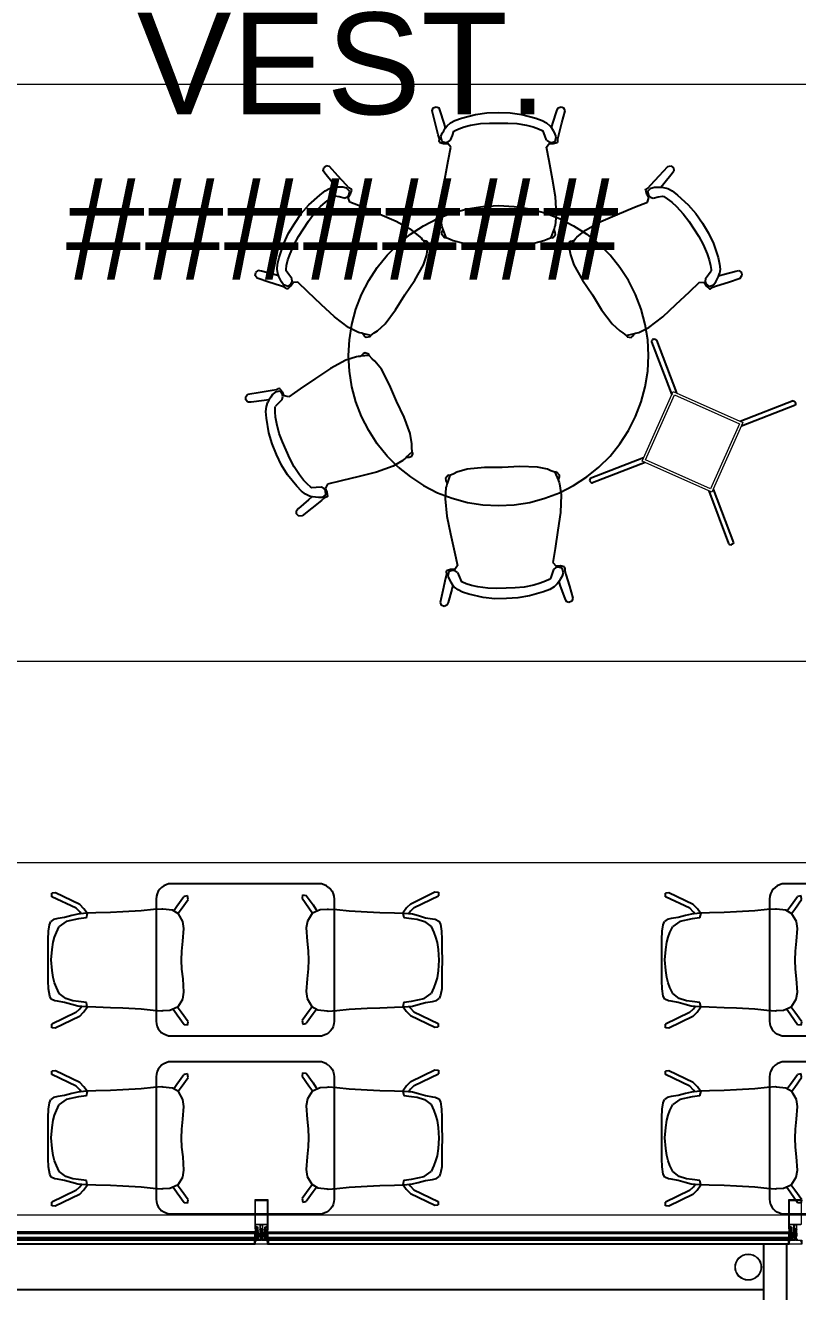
# Model space of a CAD drawing. Header units: centimetres. Extents: x -678439 to 55805, y -426864 to 17948.
# Drawn here: x 49716.8 to 50020.6, y 9606.7 to 10104.8 of the extents above; entities that cross this region are included whole.
import ezdxf
from ezdxf.enums import TextEntityAlignment as Align

# ---------------------------------------------------------------- set-up
doc = ezdxf.new("R2010")
doc.units = ezdxf.units.CM
doc.header["$LTSCALE"] = 0.01
doc.header["$MEASUREMENT"] = 0
doc.layers.get('0').update_dxf_attribs({"lineweight": 0})
doc.layers.add('AG-ELEV-02', color=152, linetype='Continuous')
doc.layers.add('CAM', color=1, linetype='Continuous')
for name, color, linetype, lineweight in [('AG-Furniture', 9, 'Continuous', 9), ('AG-Profile_Aluminium', 122, 'Continuous', 9), ('AI-040 @ 250', 2, 'Continuous', 20)]:
    doc.layers.add(name, color=color, linetype=linetype, lineweight=lineweight)
doc.styles.add('Arial', font='arial.ttf')

# ---------------------------------------------------------------- blocks, each defined once
blk = doc.blocks.new('*U93')
at = {"style": 'Arial'}
for tag, p in [('NO', (1.676, 0.8)), ('MAHAL', (1.676, -1.8)), ('ALAN', (1.676, -4.4))]:
    blk.add_attdef(tag, text='', height=1.6, dxfattribs=at).set_placement(p, align=Align.MIDDLE_CENTER)
blk = doc.blocks.new('ART_00113592_P')
at = {"color": 0, "linetype": 'Continuous', "lineweight": -3}
for p, q in [((0, -60), (1, -49.2)), ((1, -49.2), (3.8, -39.1)), ((3.8, -39.1), (8.2, -29.7)), ((8.2, -29.7), (14.1, -21.4)), ((14.1, -21.4), (21.4, -14.1)), ((21.4, -14.1), (29.7, -8.2)), ((29.7, -8.2), (39.1, -3.8)), ((39.1, -3.8), (49.2, -1)), ((49.2, -1), (60, 0)), ((60, 0), (640, 0)), ((640, 0), (650.8, -1)), ((650.8, -1), (661, -3.8)), ((661, -3.8), (670.3, -8.2)), ((670.3, -8.2), (678.7, -14.1)), ((685.9, -21.4), (678.7, -14.1)), ((691.9, -29.7), (685.9, -21.4)), ((696.3, -39.1), (691.9, -29.7)), ((699.1, -49.2), (696.3, -39.1)), ((700.1, -60), (699.1, -49.2)), ((0, -540), (0, -60)), ((700, -60), (700.1, -60)), ((700.1, -540), (700.1, -60)), ((1, -550.8), (0, -540)), ((699.1, -550.8), (700.1, -540)), ((3.8, -561), (1, -550.8)), ((8.2, -570.3), (3.8, -561)), ((14.1, -578.7), (8.2, -570.3)), ((21.4, -585.9), (14.1, -578.7)), ((21.4, -585.9), (29.7, -591.9)), ((29.7, -591.9), (39.1, -596.3)), ((39.1, -596.3), (49.2, -599.1)), ((650.8, -599.1), (661, -596.3)), ((661, -596.3), (670.3, -591.9)), ((670.3, -591.9), (678.7, -585.9)), ((678.7, -585.9), (685.9, -578.7)), ((685.9, -578.7), (691.9, -570.3)), ((691.9, -570.3), (696.3, -561)), ((696.3, -561), (699.1, -550.8)), ((49.2, -599.1), (60, -600.1)), ((60, -600.1), (640, -600.1)), ((640, -600.1), (650.8, -599.1))]:
    blk.add_line(p, q, dxfattribs=at)
blk = doc.blocks.new('ART_00104314_P')
at = {"color": 0, "linetype": 'Continuous', "lineweight": -3}
for p, q in [((224.9, -0.3), (268.4, 0)), ((268.4, 0), (311.7, -0.3)), ((0, -28), (0.7, -14.3)), ((46, -123), (0, -28)), ((0.7, -14.3), (14.7, -14.5)), ((60.6, -109.3), (14.7, -14.5)), ((101, -64.7), (105.3, -37)), ((105.3, -37), (106.9, -27)), ((106.9, -27), (114.1, -12.5)), ((114.1, -12.5), (126, -6.2)), ((115.8, -69), (136.1, -43.3)), ((126, -6.2), (154.7, -1.5)), ((136.1, -43.3), (159.2, -32.4)), ((154.7, -1.5), (185.5, -0.7)), ((159.2, -32.4), (177.3, -25.4)), ((177.3, -25.4), (198.3, -19.6)), ((185.5, -0.7), (224.9, -0.3)), ((198.3, -19.6), (226, -15.6)), ((226, -15.6), (267.8, -12.3)), ((267.8, -12.3), (309.6, -15.6)), ((309.6, -15.6), (337.2, -19.6)), ((311.7, -0.3), (348.7, -0.6)), ((337.2, -19.6), (357.9, -25.4)), ((348.7, -0.6), (381.5, -1.4)), ((357.9, -25.4), (375.9, -32.4)), ((375.9, -32.4), (398.9, -43.3)), ((381.5, -1.4), (406.3, -5.4)), ((418.9, -70.9), (398.9, -43.3)), ((406.3, -5.4), (418.9, -10.9)), ((426.8, -21.6), (418.9, -10.9)), ((430.4, -37.6), (426.8, -21.6)), ((434.6, -64.8), (430.4, -37.6)), ((471.2, -110.5), (516.8, -15)), ((485.7, -124.2), (531.5, -28.4)), ((516.8, -15), (530.8, -14.7)), ((531.5, -28.4), (530.8, -14.7)), ((86.4, -116.3), (92.6, -92.8)), ((92.6, -92.8), (101, -64.7)), ((104.2, -119.7), (107, -97.4)), ((107, -97.4), (115.8, -69)), ((430, -119.7), (418.9, -70.9)), ((442.7, -93.8), (434.6, -64.8)), ((448.5, -116.5), (442.7, -93.8)), ((46, -123), (62.4, -139.4)), ((60.6, -109.3), (75.8, -124.5)), ((62.4, -139.4), (83.2, -154.4)), ((75.8, -124.5), (85.1, -131.2)), ((81.9, -187.2), (83.5, -148.7)), ((83.5, -148.7), (86.4, -116.3)), ((100.5, -150.5), (104.2, -119.7)), ((433.9, -150.5), (430, -119.7)), ((451.7, -149.7), (448.5, -116.5)), ((449.8, -130.1), (455.9, -125.6)), ((451.8, -153.1), (469.4, -140.5)), ((455.9, -125.6), (471.2, -110.5)), ((469.4, -140.5), (485.7, -124.2)), ((80.2, -245.3), (81.9, -187.2)), ((83.8, -153.8), (100.5, -150.5)), ((433.9, -150.5), (451.3, -154.8)), ((453.5, -187.5), (451.7, -149.7)), ((455.1, -245.3), (453.5, -187.5)), ((78.6, -294.2), (80.2, -245.3)), ((456.9, -294.4), (455.1, -245.3)), ((74.7, -365.7), (78.6, -294.2)), ((460.8, -365.8), (456.9, -294.4)), ((69.2, -413.4), (74.7, -365.7)), ((466.2, -414.4), (460.8, -365.8)), ((66.9, -447.1), (69.2, -413.4)), ((67.1, -451.2), (66.9, -447.1)), ((468.3, -447.5), (466.2, -414.4)), ((468.1, -451.6), (468.3, -447.5)), ((50.6, -507.5), (67.1, -495.8)), ((69.2, -478.9), (67.1, -451.2)), ((67.1, -495.8), (74.4, -490.9)), ((82.4, -509.5), (69.2, -478.9)), ((449.9, -512.2), (463.5, -488.8)), ((460.9, -493.4), (463.2, -495.1)), ((463.2, -495.1), (479.7, -506.8)), ((463.5, -488.8), (468.1, -451.6)), ((11, -548.4), (13.2, -534.5)), ((13.2, -534.5), (50.6, -507.5)), ((24.9, -550.8), (62.2, -523.8)), ((62.2, -523.8), (78.7, -512.1)), ((78.7, -512.1), (82.5, -509.5)), ((82.5, -509.6), (82.4, -509.5)), ((82.5, -509.6), (114.2, -529.3)), ((114.2, -529.3), (141.4, -534.3)), ((141.4, -534.3), (193.8, -530.5)), ((193.8, -530.5), (231.5, -526.4)), ((231.5, -526.4), (267.6, -524.7)), ((267.6, -524.7), (302.8, -526.1)), ((302.8, -526.1), (341.4, -530.1)), ((341.4, -530.1), (392, -534.2)), ((392, -534.2), (418.6, -529.9)), ((418.6, -529.9), (449.9, -512.2)), ((449.9, -512.2), (450.1, -512.1)), ((450.8, -510.8), (451.6, -511.3)), ((451.6, -511.3), (468.1, -523)), ((468.1, -523), (506.1, -550.3)), ((479.7, -506.8), (517.7, -534.1)), ((520, -548), (517.7, -534.1)), ((11, -548.4), (24.9, -550.8)), ((506.1, -550.3), (520, -548))]:
    blk.add_line(p, q, dxfattribs=at)
blk = doc.blocks.new('*U301')
at = {"color": 0, "linetype": 'Continuous', "lineweight": -3}
for p, q in [((-240, 539), (-182.3, 561.1)), ((-182.3, 561.1), (-122.7, 577.1)), ((-122.7, 577.1), (-61.7, 586.8)), ((-61.7, 586.8), (0, 590)), ((0, 590), (61.7, 586.8)), ((61.7, 586.8), (122.7, 577.1)), ((122.7, 577.1), (182.3, 561.1)), ((182.3, 561.1), (240, 539)), ((-346.8, 477.3), (-295, 511)), ((-295, 511), (-240, 539)), ((240, 539), (295, 511)), ((295, 511), (346.8, 477.3)), ((-394.8, 438.5), (-346.8, 477.3)), ((346.8, 477.3), (394.8, 438.5)), ((-438.5, 394.8), (-394.8, 438.5)), ((438.5, 394.8), (394.8, 438.5)), ((-477.3, 346.8), (-438.5, 394.8)), ((477.3, 346.8), (438.5, 394.8)), ((-511, 295), (-477.3, 346.8)), ((511, 295), (477.3, 346.8)), ((-539, 240), (-511, 295)), ((539, 240), (511, 295)), ((-561.1, 182.3), (-539, 240)), ((561.1, 182.3), (539, 240)), ((-577.1, 122.7), (-561.1, 182.3)), ((577.1, 122.7), (561.1, 182.3)), ((-586.8, 61.7), (-577.1, 122.7)), ((586.8, 61.7), (577.1, 122.7)), ((-590, 0), (-586.8, 61.7)), ((590, 0), (586.8, 61.7)), ((-586.8, -61.7), (-590, 0)), ((586.8, -61.7), (590, 0)), ((-577.1, -122.7), (-586.8, -61.7)), ((577.1, -122.7), (586.8, -61.7)), ((-561.1, -182.3), (-577.1, -122.7)), ((561.1, -182.3), (577.1, -122.7)), ((-539, -240), (-561.1, -182.3)), ((539, -240), (561.1, -182.3)), ((-511, -295), (-539, -240)), ((511, -295), (539, -240)), ((-477.3, -346.8), (-511, -295)), ((477.3, -346.8), (511, -295)), ((-438.5, -394.8), (-477.3, -346.8)), ((438.5, -394.8), (477.3, -346.8)), ((-394.8, -438.5), (-438.5, -394.8)), ((394.8, -438.5), (438.5, -394.8)), ((-394.8, -438.5), (-346.8, -477.3)), ((346.8, -477.3), (394.8, -438.5)), ((-346.8, -477.3), (-295, -511)), ((295, -511), (346.8, -477.3)), ((-295, -511), (-240, -539)), ((-240, -539), (-182.3, -561.1)), ((182.3, -561.1), (240, -539)), ((240, -539), (295, -511)), ((-182.3, -561.1), (-122.7, -577.1)), ((-122.7, -577.1), (-61.7, -586.8)), ((-61.7, -586.8), (0, -590)), ((0, -590), (61.7, -586.8)), ((61.7, -586.8), (122.7, -577.1)), ((122.7, -577.1), (182.3, -561.1))]:
    blk.add_line(p, q, dxfattribs=at)
blk = doc.blocks.new('ART_30103488_P')
at = {"color": 0, "linetype": 'Continuous', "lineweight": -3}
blk.add_blockref('*U301', (590, -590), dxfattribs=at)
blk = doc.blocks.new('ART_60179735_P')
at = {"color": 0, "linetype": 'Continuous', "lineweight": -3}
for p, q in [((15.6, 0), (27, -4.4)), ((0, -16.3), (4.4, -4.9)), ((12, -63.4), (0, -16.3)), ((4.4, -4.9), (15.6, 0)), ((31.9, -15.6), (27, -4.4)), ((47.6, -65), (31.9, -15.6)), ((89.7, -53.9), (114.9, -44.9)), ((114.9, -44.9), (170.5, -30.4)), ((170.5, -30.4), (215.5, -24.1)), ((215.5, -24.1), (261.3, -23.1)), ((261.3, -23.1), (307.1, -24.1)), ((307.1, -24.1), (352.1, -30.4)), ((352.1, -30.4), (407.7, -44.9)), ((407.7, -44.9), (432.9, -53.9)), ((475, -65), (490.7, -15.6)), ((490.7, -15.6), (495.6, -4.4)), ((495.6, -4.4), (507, 0)), ((507, 0), (518.2, -4.9)), ((510.6, -63.4), (522.6, -16.3)), ((522.6, -16.3), (518.2, -4.9)), ((24.2, -110.4), (12, -63.4)), ((39.6, -104.4), (45.6, -94.4)), ((45.6, -94.4), (51.6, -84.3)), ((53, -82.6), (47.6, -65)), ((51.6, -84.3), (59.2, -74.8)), ((59.2, -74.8), (72.4, -63.3)), ((72.4, -63.3), (89.7, -53.9)), ((79.5, -112.6), (85.6, -96.7)), ((85.6, -96.7), (90.4, -93.2)), ((90.4, -93.2), (105, -86.4)), ((105, -86.4), (125.9, -79.1)), ((125.9, -79.1), (151, -72.9)), ((151, -72.9), (189.5, -66.2)), ((189.5, -66.2), (225.3, -64)), ((225.3, -64), (261.3, -64.2)), ((261.3, -64.2), (297.3, -64)), ((297.3, -64), (333.1, -66.2)), ((333.1, -66.2), (371.6, -72.9)), ((371.6, -72.9), (396.7, -79.1)), ((396.7, -79.1), (417.6, -86.4)), ((417.6, -86.4), (432.2, -93.2)), ((432.2, -93.2), (437, -96.7)), ((432.9, -53.9), (450.2, -63.3)), ((443.1, -112.6), (437, -96.7)), ((450.2, -63.3), (463.4, -74.8)), ((471, -84.3), (463.4, -74.8)), ((469.6, -82.6), (475, -65)), ((477, -94.4), (471, -84.3)), ((483, -104.4), (477, -94.4)), ((498.4, -110.4), (510.6, -63.4)), ((28.5, -125.8), (24.2, -110.4)), ((28, -136.8), (28.5, -125.8)), ((30.1, -140.3), (28, -136.8)), ((30.1, -140.3), (44.8, -144.4)), ((34.5, -118), (39.6, -104.4)), ((38.8, -136.2), (34.5, -118)), ((38.8, -136.2), (52.6, -140.4)), ((44.8, -144.4), (61.9, -144.4)), ((52.6, -140.4), (63.5, -138.7)), ((73.5, -158.9), (61.9, -144.4)), ((63.5, -138.7), (72.4, -131.8)), ((72.4, -131.8), (79.5, -112.6)), ((450.2, -131.8), (443.1, -112.6)), ((449.1, -158.9), (460.7, -144.3)), ((450.2, -131.8), (459.1, -138.7)), ((459.1, -138.7), (470, -140.4)), ((460.7, -144.3), (477.8, -144.4)), ((470, -140.4), (483.8, -136.2)), ((477.8, -144.4), (492.5, -140.3)), ((488.1, -118), (483, -104.4)), ((483.8, -136.2), (488.1, -118)), ((492.5, -140.3), (494.6, -136.8)), ((494.2, -125.8), (498.4, -110.4)), ((494.6, -136.8), (494.2, -125.8)), ((62.8, -213.2), (73.5, -158.9)), ((459.8, -213.2), (449.1, -158.9)), ((49.9, -285), (62.8, -213.2)), ((472.7, -285), (459.8, -213.2)), ((37.9, -354.2), (49.9, -285)), ((484.7, -354.2), (472.7, -285)), ((33, -423.5), (37.9, -354.2)), ((489.6, -423.5), (484.7, -354.2)), ((37.8, -467.2), (33, -423.5)), ((484.8, -467.2), (489.6, -423.5)), ((37.7, -502.7), (38.4, -495.3)), ((39.5, -472.8), (37.8, -467.2)), ((38.4, -495.3), (43.1, -483.1)), ((42, -480), (39.5, -472.8)), ((43.1, -483.1), (42, -480)), ((54.4, -514.6), (43.1, -483.1)), ((468.2, -514.6), (479.5, -483.1)), ((479.5, -483.1), (480.6, -480)), ((484.2, -495.3), (479.5, -483.1)), ((480.6, -480), (483.1, -472.8)), ((483.1, -472.8), (484.8, -467.2)), ((484.9, -502.7), (484.2, -495.3)), ((48.4, -515.1), (37.7, -502.7)), ((48.4, -515.1), (54.2, -514)), ((54.4, -514.6), (70.2, -520.3)), ((70.2, -520.3), (83, -526.2)), ((83, -526.2), (122.8, -536.3)), ((122.8, -536.3), (191.7, -540.9)), ((191.7, -540.9), (261.3, -539.1)), ((261.3, -539.1), (330.9, -540.9)), ((330.9, -540.9), (399.8, -536.3)), ((399.8, -536.3), (439.6, -526.2)), ((439.6, -526.2), (452.4, -520.3)), ((452.4, -520.3), (468.2, -514.6)), ((468.4, -514), (474.3, -515.1)), ((474.3, -515.1), (484.9, -502.7))]:
    blk.add_line(p, q, dxfattribs=at)
blk = doc.blocks.new('ART_00069725_P')
at = {"linetype": 'Continuous', "lineweight": -3}
for p, q in [((5.8, -1.2), (9.1, 0)), ((9.1, 0), (12.5, 0)), ((605.9, 0), (609.2, 0)), ((609.2, 0), (612.5, -1.2)), ((0, -9.9), (0.9, -6.5)), ((0.3, -13.1), (0, -9.9)), ((0.3, -13.1), (159.2, -171.1)), ((1.8, -15.9), (0.3, -13.1)), ((0.9, -6.5), (2.9, -3.5)), ((2.9, -3.5), (5.8, -1.2)), ((12.5, 0), (15.4, -1.2)), ((15.4, -1.2), (174.1, -159.1)), ((445.9, -159.1), (605.9, 0)), ((459.2, -172.3), (616.5, -15.9)), ((612.5, -1.2), (615.4, -3.5)), ((617.4, -6.5), (615.4, -3.5)), ((616.5, -15.9), (618, -13.1)), ((618.4, -9.9), (617.4, -6.5)), ((618, -13.1), (618.4, -9.9)), ((1.8, -602.3), (159.2, -445.9)), ((459.2, -445.9), (616.5, -602.3)), ((15.4, -616.9), (174.1, -459.1)), ((445.9, -459.1), (605.9, -618.1)), ((0, -608.3), (0.3, -605)), ((0.9, -611.6), (0, -608.3)), ((0.3, -605), (1.8, -602.3)), ((2.9, -614.7), (0.9, -611.6)), ((2.9, -614.7), (5.8, -616.9)), ((5.8, -616.9), (9.1, -618.1)), ((9.1, -618.1), (12.5, -618.1)), ((12.5, -618.1), (15.4, -616.9)), ((15.4, -616.9), (15.4, -616.9)), ((605.9, -618.1), (609.2, -618.1)), ((609.2, -618.1), (612.5, -616.9)), ((612.5, -616.9), (615.4, -614.7)), ((615.4, -614.7), (617.4, -611.6)), ((618, -605), (616.5, -602.3)), ((617.4, -611.6), (618.4, -608.3)), ((618.4, -608.3), (618, -605))]:
    blk.add_line(p, q, dxfattribs=at)
for points in [[(159.2, -159.1), (459.2, -159.1), (459.2, -459.1), (159.2, -459.1)], [(169.2, -169.1), (449.2, -169.1), (449.2, -449.1), (169.2, -449.1)]]:
    blk.add_lwpolyline(points, close=True)
blk = doc.blocks.new('A$C4C4F46C8')
at = {"layer": 'AG-Furniture', "color": 251}
blk.add_lwpolyline([(-17100, -15291.6), (-2006.3, -15291.6), (-2006.3, -13023.9), (-17100, -13023.9)], close=True, dxfattribs=at)
at = {"layer": 'AG-Furniture', "color": 251, "elevation": -3054.2}
blk.add_lwpolyline([(-988, -16085.2), (-7460, -16085.2), (-7460, -17469), (-988, -17469)], close=True, dxfattribs=at)
at = {"layer": 'AG-Furniture', "ltscale": 0.3}
for name, p in [('ART_60179735_P', (-3528.1, -13110.9, 720)), ('ART_60179735_P', (-3528.1, -13110.9, 720)), ('ART_30103488_P', (-3856.8, -13500, 1440))]:
    blk.add_blockref(name, p, dxfattribs=at)
for name, p, rotation in [('ART_60179735_P', (-4230.3, -13775.9, 720), 57), ('ART_60179735_P', (-4230.3, -13775.9, 720), 57), ('ART_60179735_P', (-2588, -13337.6, 720), 302.9999999999999), ('ART_60179735_P', (-2588, -13337.6, 720), 302.9999999999999), ('ART_60179735_P', (-4055, -14727, 720), 114), ('ART_60179735_P', (-4055, -14727, 720), 114), ('ART_00069725_P', (-2095.5, -14273.1, 720), 245.8857064652339), ('ART_00069725_P', (-2095.5, -14273.1, 720), 245.8857064652339), ('ART_60179735_P', (-2974.4, -15060.3, 720), 181.8272758102483), ('ART_60179735_P', (-2974.4, -15060.3, 720), 181.8272758102483), ('ART_00113592_P', (-3913.9, -16767.3, 720), 180), ('ART_00113592_P', (-3913.9, -16767.3, 720), 180), ('ART_00113592_P', (-1500.5, -16767.3, 720), 180), ('ART_00113592_P', (-1500.5, -16767.3, 720), 180), ('ART_00104314_P', (-5038.7, -16734.9), 90), ('ART_00104314_P', (-5038.7, -16734.9), 90), ('ART_00104314_P', (-3489.3, -16199.7), 270), ('ART_00104314_P', (-3489.3, -16199.7), 270), ('ART_00104314_P', (-2625.2, -16734.9), 90), ('ART_00104314_P', (-2625.2, -16734.9), 90), ('ART_00113592_P', (-3913.9, -17467.4, 720), 180), ('ART_00113592_P', (-3913.9, -17467.4, 720), 180), ('ART_00113592_P', (-1500.5, -17467.4, 720), 180), ('ART_00113592_P', (-1500.5, -17467.4, 720), 180), ('ART_00104314_P', (-5038.7, -17435), 90), ('ART_00104314_P', (-5038.7, -17435), 90), ('ART_00104314_P', (-3489.3, -16899.7), 270), ('ART_00104314_P', (-3489.3, -16899.7), 270), ('ART_00104314_P', (-2625.2, -17435), 90), ('ART_00104314_P', (-2625.2, -17435), 90)]:
    blk.add_blockref(name, p, dxfattribs=dict(at, rotation=rotation))
blk = doc.blocks.new('A$C514D6D2B')
at = {"layer": 'AG-ELEV-02'}
for p, q in [((31536.8, 5556.6), (29484.7, 5556.6)), ((31535.6, 5572.3), (29485.9, 5572.3)), ((31534.3, 5572.3), (31534.3, 5556.6)), ((31534.3, 5572.3), (31534.3, 5556.6)), ((33636.8, 5556.6), (31584.7, 5556.6)), ((33635.6, 5572.3), (31585.9, 5572.3)), ((31587.2, 5572.3), (31587.2, 5556.6)), ((33634.3, 5572.3), (33634.3, 5556.6)), ((33634.3, 5572.3), (33634.3, 5556.6))]:
    blk.add_line(p, q, dxfattribs=at)
at = {"layer": 'AG-ELEV-02', "ltscale": 2.5}
blk.add_line((27485.8, 5378.6), (33535.8, 5378.6), dxfattribs=at)
for points in [[(33625.8, 5556.6), (33625.8, 491.6), (27395.8, 491.6), (27395.8, 5556.6)], [(33535.8, 5556.6), (33535.8, 581.6), (27485.8, 581.6), (27485.8, 5556.6)]]:
    blk.add_lwpolyline(points, dxfattribs=at)
at = {"layer": 'AG-Profile_Aluminium'}
for points in [[(31576.6, 5618.9), (31576.1, 5618, -0.280185), (31575.7, 5617.8), (31574.7, 5617.8, -0.414214), (31574.2, 5618.3), (31574.2, 5623.3, -0.414214), (31575.7, 5624.8), (31577.6, 5624.8), (31577.6, 5625.3, -0.414214), (31578.1, 5625.8), (31581.1, 5625.8, -0.414214), (31581.6, 5625.3), (31581.6, 5624.8), (31583.8, 5624.8), (31583.8, 5631.3, 0.414214), (31582.3, 5632.8), (31565.8, 5632.8), (31565.8, 5615.8), (31566.4, 5615.8), (31566.4, 5615, -0.414898), (31566.2, 5614.8), (31565.8, 5614.8), (31565.8, 5596.8), (31564.8, 5595.8), (31563.8, 5595.8, -0.401727), (31562.6, 5596.9), (31563.1, 5597.2), (31562.6, 5597.5), (31562.6, 5598.3), (31562.6, 5598.3), (31563.1, 5598.6), (31562.6, 5598.9), (31562.6, 5599.7), (31563.1, 5600), (31562.6, 5600.3), (31562.6, 5601.1), (31563.1, 5601.4), (31562.6, 5601.7), (31562.6, 5602.5), (31563.1, 5602.8), (31562.6, 5603.1), (31562.6, 5603.9), (31563.1, 5604.2), (31562.6, 5604.5), (31562.6, 5605.4), (31563.1, 5605.6), (31562.6, 5605.9), (31562.6, 5606.8), (31563.1, 5607.1), (31562.6, 5607.3), (31562.6, 5608.2), (31563.1, 5608.5), (31562.6, 5608.8), (31562.6, 5609.6), (31563.1, 5609.9), (31562.6, 5610.2), (31562.6, 5611), (31563.1, 5611.3), (31562.6, 5611.6), (31562.6, 5612.4), (31563.1, 5612.7), (31562.6, 5613), (31562.6, 5613.4), (31561.1, 5614.9, 0.414204), (31560.4, 5614.9), (31559, 5613.4), (31559, 5612.3), (31558.5, 5612), (31559, 5611.7), (31559, 5610.9), (31558.5, 5610.6), (31559, 5610.3), (31559, 5609.5), (31558.5, 5609.2), (31559, 5608.9), (31559, 5608), (31558.5, 5607.8), (31559, 5607.5), (31559, 5606.6), (31558.5, 5606.3), (31559, 5606.1), (31559, 5605.2), (31558.5, 5604.9), (31559, 5604.6), (31559, 5603.8), (31558.5, 5603.5), (31559, 5603.2), (31559, 5602.4), (31558.5, 5602.1), (31559, 5601.8), (31559, 5601), (31558.5, 5600.7), (31559, 5600.4), (31559, 5599.6), (31558.5, 5599.3), (31559, 5599), (31559, 5598.2), (31558.5, 5597.9), (31559, 5597.6), (31559, 5596.8), (31558.5, 5596.5), (31558.8, 5596.3, -0.259555), (31557.8, 5595.8), (31556.8, 5595.8), (31555.8, 5596.8), (31555.8, 5614.8), (31555.4, 5614.8, -0.414214), (31555.2, 5615), (31555.2, 5615.8), (31555.8, 5615.8), (31555.8, 5632.8), (31539.3, 5632.8, 0.414214), (31537.8, 5631.3), (31537.8, 5624.8), (31540, 5624.8), (31540, 5625.3, -0.414214), (31540.5, 5625.8), (31543.5, 5625.8, -0.414214), (31544, 5625.3), (31544, 5624.8), (31545.9, 5624.8, -0.414214), (31547.4, 5623.3), (31547.4, 5618.3, -0.414214), (31546.9, 5617.8), (31545.8, 5617.8, -0.280185), (31545.4, 5618), (31545, 5618.9), (31545, 5619.3), (31546.2, 5619.3), (31546.2, 5622.3, 0.414214), (31545.7, 5622.8), (31542.5, 5622.8), (31542, 5623.3), (31541.5, 5622.8), (31538.3, 5622.8, 0.414214), (31537.8, 5622.3), (31537.8, 5619.3), (31539, 5619.3), (31539, 5618.9), (31538.5, 5618, -0.280185), (31538.1, 5617.8), (31536.3, 5617.8, -0.414214), (31535.8, 5618.3), (31535.8, 5732, -0.414214), (31536.3, 5732.5), (31585.3, 5732.5, -0.400911), (31585.8, 5732), (31585.8, 5618.3, -0.414214), (31585.3, 5617.8), (31583.4, 5617.8, -0.280185), (31583, 5618), (31582.6, 5618.9), (31582.6, 5619.3), (31583.8, 5619.3), (31583.8, 5622.3, 0.414214), (31583.3, 5622.8), (31580.1, 5622.8), (31579.6, 5623.3), (31579.1, 5622.8), (31575.9, 5622.8, 0.414214), (31575.4, 5622.3), (31575.4, 5619.3), (31576.6, 5619.3)], [(31561.1, 5617.5, 0.414204), (31560.4, 5617.5), (31558.5, 5615.5, -0.668177), (31557.6, 5615.9), (31557.6, 5632.8), (31563.9, 5632.8), (31563.9, 5615.9, -0.668169), (31563.1, 5615.5)], [(33661.1, 5617.5, 0.414204), (33660.4, 5617.5), (33658.5, 5615.5, -0.668177), (33657.6, 5615.9), (33657.6, 5632.8), (33663.9, 5632.8), (33663.9, 5615.9, -0.668169), (33663.1, 5615.5)], [(31562.5, 5577.5), (31562.5, 5577.1), (31563, 5576.2, 0.280182), (31563.4, 5576), (31565.2, 5576, 0.414214), (31565.7, 5576.5), (31565.7, 5585.9, -0.198912), (31566.3, 5587.4), (31567.2, 5588.2, 0.198912), (31567.7, 5589.6), (31567.7, 5599.5, 0.414214), (31567.2, 5600), (31566.4, 5600, 0.414214), (31565.9, 5599.5), (31565.9, 5591.3, -0.414156), (31565.4, 5590.8), (31562, 5590.8, -0.414272), (31561.5, 5591.3), (31561.5, 5592.3, -0.414214), (31561.6, 5592.4), (31561.9, 5592.4, -0.244698), (31562, 5592.3), (31562.7, 5591.3, 0.414214), (31563, 5591.3), (31563.3, 5591.5), (31562.4, 5592.8, 0.244698), (31562.1, 5593), (31561.8, 5593, -0.414214), (31561.5, 5593.3), (31561.5, 5594.5, -0.414214), (31561.6, 5594.6), (31561.9, 5594.6, -0.244698), (31562, 5594.5), (31562.7, 5593.5, 0.414214), (31563, 5593.5), (31563.3, 5593.7), (31562.4, 5595.1, 0.244698), (31562.1, 5595.2), (31561.8, 5595.2, -0.414214), (31561.5, 5595.5), (31561.5, 5596.7, -0.414214), (31561.6, 5596.8), (31561.9, 5596.8, -0.244698), (31562, 5596.8), (31562.7, 5595.8, 0.414214), (31563, 5595.7), (31563.3, 5596), (31562.4, 5597.3, 0.244698), (31562.1, 5597.4), (31561.8, 5597.4, -0.414214), (31561.5, 5597.7), (31561.5, 5598.9, -0.414214), (31561.6, 5599), (31561.9, 5599, -0.244698), (31562, 5599), (31562.7, 5598, 0.414214), (31563, 5598), (31563.3, 5598.2), (31562.4, 5599.5, 0.244698), (31562.1, 5599.6), (31561.8, 5599.6, -0.414214), (31561.5, 5599.9), (31561.5, 5601.2, -0.414214), (31561.6, 5601.3), (31561.8, 5601.3, -0.244698), (31561.9, 5601.2), (31562.7, 5600.1, 0.414214), (31563, 5600), (31563.3, 5600.2), (31561.7, 5602.5, 0), (31561.7, 5602.5, 0.244698), (31560.9, 5603), (31560.6, 5603, 0.244698), (31559.8, 5602.5), (31558.2, 5600.2), (31558.5, 5600, 0.414214), (31558.8, 5600.1), (31559.6, 5601.2, -0.244698), (31559.7, 5601.3), (31559.8, 5601.3, -0.414214), (31559.9, 5601.2), (31559.9, 5599.9, -0.414214), (31559.6, 5599.6), (31559.4, 5599.6, 0.244698), (31559.1, 5599.5), (31558.2, 5598.2), (31558.5, 5598, 0.414214), (31558.8, 5598), (31559.5, 5599, -0.244698), (31559.6, 5599), (31559.8, 5599, -0.414214), (31559.9, 5598.9), (31559.9, 5597.7, -0.414214), (31559.6, 5597.4), (31559.4, 5597.4, 0.244698), (31559.1, 5597.3), (31558.2, 5596), (31558.5, 5595.7, 0.414214), (31558.8, 5595.8), (31559.5, 5596.8, -0.244698), (31559.6, 5596.8), (31559.8, 5596.8, -0.414214), (31559.9, 5596.7), (31559.9, 5595.5, -0.414214), (31559.6, 5595.2), (31559.4, 5595.2, 0.244698), (31559.1, 5595.1), (31558.2, 5593.7), (31558.5, 5593.5, 0.414214), (31558.8, 5593.5), (31559.5, 5594.5, -0.244698), (31559.6, 5594.6), (31559.8, 5594.6, -0.414214), (31559.9, 5594.5), (31559.9, 5593.3, -0.414214), (31559.6, 5593), (31559.4, 5593, 0.244698), (31559.1, 5592.8), (31558.2, 5591.5), (31558.5, 5591.3, 0.414214), (31558.8, 5591.3), (31559.5, 5592.3, -0.244698), (31559.6, 5592.4), (31559.8, 5592.4, -0.414214), (31559.9, 5592.3), (31559.9, 5591.3, -0.414214), (31559.4, 5590.8), (31556, 5590.8, -0.414214), (31555.5, 5591.3), (31555.5, 5599.5, 0.414214), (31555, 5600), (31554.2, 5600, 0.414214), (31553.7, 5599.5), (31553.7, 5589.6, 0.198912), (31554.3, 5588.2), (31555.2, 5587.4, -0.198912), (31555.7, 5585.9), (31555.7, 5576.5, 0.414214), (31556.2, 5576), (31558.1, 5576, 0.280182), (31558.5, 5576.2), (31558.9, 5577.1), (31558.9, 5577.5), (31557.7, 5577.5), (31557.7, 5580.5, -0.414214), (31558.2, 5581), (31560.2, 5581), (31560.7, 5581.5), (31561.2, 5581), (31563.2, 5581, -0.414214), (31563.7, 5580.5), (31563.7, 5577.5)], [(33662.5, 5577.5), (33662.5, 5577.1), (33663, 5576.2, 0.280182), (33663.4, 5576), (33665.2, 5576, 0.414214), (33665.7, 5576.5), (33665.7, 5585.9, -0.198912), (33666.3, 5587.4), (33667.2, 5588.2, 0.198912), (33667.7, 5589.6), (33667.7, 5599.5, 0.414214), (33667.2, 5600), (33666.4, 5600, 0.414214), (33665.9, 5599.5), (33665.9, 5591.3, -0.414156), (33665.4, 5590.8), (33662, 5590.8, -0.414272), (33661.5, 5591.3), (33661.5, 5592.3, -0.414214), (33661.6, 5592.4), (33661.9, 5592.4, -0.244698), (33662, 5592.3), (33662.7, 5591.3, 0.414214), (33663, 5591.3), (33663.3, 5591.5), (33662.4, 5592.8, 0.244698), (33662.1, 5593), (33661.8, 5593, -0.414214), (33661.5, 5593.3), (33661.5, 5594.5, -0.414214), (33661.6, 5594.6), (33661.9, 5594.6, -0.244698), (33662, 5594.5), (33662.7, 5593.5, 0.414214), (33663, 5593.5), (33663.3, 5593.7), (33662.4, 5595.1, 0.244698), (33662.1, 5595.2), (33661.8, 5595.2, -0.414214), (33661.5, 5595.5), (33661.5, 5596.7, -0.414214), (33661.6, 5596.8), (33661.9, 5596.8, -0.244698), (33662, 5596.8), (33662.7, 5595.8, 0.414214), (33663, 5595.7), (33663.3, 5596), (33662.4, 5597.3, 0.244698), (33662.1, 5597.4), (33661.8, 5597.4, -0.414214), (33661.5, 5597.7), (33661.5, 5598.9, -0.414214), (33661.6, 5599), (33661.9, 5599, -0.244698), (33662, 5599), (33662.7, 5598, 0.414214), (33663, 5598), (33663.3, 5598.2), (33662.4, 5599.5, 0.244698), (33662.1, 5599.6), (33661.8, 5599.6, -0.414214), (33661.5, 5599.9), (33661.5, 5601.2, -0.414214), (33661.6, 5601.3), (33661.8, 5601.3, -0.244698), (33661.9, 5601.2), (33662.7, 5600.1, 0.414214), (33663, 5600), (33663.3, 5600.2), (33661.7, 5602.5, 0), (33661.7, 5602.5, 0.244698), (33660.9, 5603), (33660.6, 5603, 0.244698), (33659.8, 5602.5), (33658.2, 5600.2), (33658.5, 5600, 0.414214), (33658.8, 5600.1), (33659.6, 5601.2, -0.244698), (33659.7, 5601.3), (33659.8, 5601.3, -0.414214), (33659.9, 5601.2), (33659.9, 5599.9, -0.414214), (33659.6, 5599.6), (33659.4, 5599.6, 0.244698), (33659.1, 5599.5), (33658.2, 5598.2), (33658.5, 5598, 0.414214), (33658.8, 5598), (33659.5, 5599, -0.244698), (33659.6, 5599), (33659.8, 5599, -0.414214), (33659.9, 5598.9), (33659.9, 5597.7, -0.414214), (33659.6, 5597.4), (33659.4, 5597.4, 0.244698), (33659.1, 5597.3), (33658.2, 5596), (33658.5, 5595.7, 0.414214), (33658.8, 5595.8), (33659.5, 5596.8, -0.244698), (33659.6, 5596.8), (33659.8, 5596.8, -0.414214), (33659.9, 5596.7), (33659.9, 5595.5, -0.414214), (33659.6, 5595.2), (33659.4, 5595.2, 0.244698), (33659.1, 5595.1), (33658.2, 5593.7), (33658.5, 5593.5, 0.414214), (33658.8, 5593.5), (33659.5, 5594.5, -0.244698), (33659.6, 5594.6), (33659.8, 5594.6, -0.414214), (33659.9, 5594.5), (33659.9, 5593.3, -0.414214), (33659.6, 5593), (33659.4, 5593, 0.244698), (33659.1, 5592.8), (33658.2, 5591.5), (33658.5, 5591.3, 0.414214), (33658.8, 5591.3), (33659.5, 5592.3, -0.244698), (33659.6, 5592.4), (33659.8, 5592.4, -0.414214), (33659.9, 5592.3), (33659.9, 5591.3, -0.414214), (33659.4, 5590.8), (33656, 5590.8, -0.414214), (33655.5, 5591.3), (33655.5, 5599.5, 0.414214), (33655, 5600), (33654.2, 5600, 0.414214), (33653.7, 5599.5), (33653.7, 5589.6, 0.198912), (33654.3, 5588.2), (33655.2, 5587.4, -0.198912), (33655.7, 5585.9), (33655.7, 5576.5, 0.414214), (33656.2, 5576), (33658.1, 5576, 0.280182), (33658.5, 5576.2), (33658.9, 5577.1), (33658.9, 5577.5), (33657.7, 5577.5), (33657.7, 5580.5, -0.414214), (33658.2, 5581), (33660.2, 5581), (33660.7, 5581.5), (33661.2, 5581), (33663.2, 5581, -0.414214), (33663.7, 5580.5), (33663.7, 5577.5)], [(31560.8, 5557.9), (31584.7, 5557.9, 0.415475), (31584.9, 5558.1), (31584.9, 5566), (31583.6, 5567.1, -0.734294), (31584.9, 5570.3, 0.180054), (31585.5, 5570.5), (31585.5, 5572, -1.029401), (31586.2, 5571.9), (31586.2, 5558.1, -0.414214), (31584.7, 5556.6), (31536.8, 5556.6, -0.414214), (31535.3, 5558.1), (31535.3, 5571.9, -1.029594), (31536, 5572), (31536, 5570.5, 0.18004), (31536.6, 5570.3, -0.734976), (31537.9, 5567.1), (31536.6, 5566), (31536.6, 5558.1, 0.415536), (31536.8, 5557.9)], [(33660.8, 5557.9), (33684.7, 5557.9, 0.415475), (33684.9, 5558.1), (33684.9, 5566), (33683.6, 5567.1, -0.734294), (33684.9, 5570.3, 0.180054), (33685.5, 5570.5), (33685.5, 5572, -1.029401), (33686.2, 5571.9), (33686.2, 5558.1, -0.414214), (33684.7, 5556.6), (33636.8, 5556.6, -0.414214), (33635.3, 5558.1), (33635.3, 5571.9, -1.029594), (33636, 5572), (33636, 5570.5, 0.18004), (33636.6, 5570.3, -0.734976), (33637.9, 5567.1), (33636.6, 5566), (33636.6, 5558.1, 0.415536), (33636.8, 5557.9)]]:
    blk.add_lwpolyline(points, format="xyb", close=True, dxfattribs=at)
for points in [[(31583.9, 5634.6), (31537.6, 5634.6), (31537.6, 5728.5), (31583.9, 5728.5)], [(33683.9, 5634.6), (33637.6, 5634.6), (33637.6, 5728.5), (33683.9, 5728.5)], [(31557.7, 5583), (31563.7, 5583), (31563.7, 5588.8), (31557.7, 5588.8)], [(33657.7, 5583), (33663.7, 5583), (33663.7, 5588.8), (33657.7, 5588.8)]]:
    blk.add_lwpolyline(points, close=True, dxfattribs=at)
blk.add_lwpolyline([(33682.3, 5632.8), (33665.8, 5632.8), (33665.8, 5615.8), (33666.4, 5615.8), (33666.4, 5615, -0.414898), (33666.2, 5614.8), (33665.8, 5614.8), (33665.8, 5596.8), (33664.8, 5595.8), (33663.8, 5595.8, -0.401727), (33662.6, 5596.9), (33663.1, 5597.2), (33662.6, 5597.5), (33662.6, 5598.3), (33662.6, 5598.3), (33663.1, 5598.6), (33662.6, 5598.9), (33662.6, 5599.7), (33663.1, 5600), (33662.6, 5600.3), (33662.6, 5601.1), (33663.1, 5601.4), (33662.6, 5601.7), (33662.6, 5602.5), (33663.1, 5602.8), (33662.6, 5603.1), (33662.6, 5603.9), (33663.1, 5604.2), (33662.6, 5604.5), (33662.6, 5605.4), (33663.1, 5605.6), (33662.6, 5605.9), (33662.6, 5606.8), (33663.1, 5607.1), (33662.6, 5607.3), (33662.6, 5608.2), (33663.1, 5608.5), (33662.6, 5608.8), (33662.6, 5609.6), (33663.1, 5609.9), (33662.6, 5610.2), (33662.6, 5611), (33663.1, 5611.3), (33662.6, 5611.6), (33662.6, 5612.4), (33663.1, 5612.7), (33662.6, 5613), (33662.6, 5613.4), (33661.1, 5614.9, 0.414204), (33660.4, 5614.9), (33659, 5613.4), (33659, 5612.3), (33658.5, 5612), (33659, 5611.7), (33659, 5610.9), (33658.5, 5610.6), (33659, 5610.3), (33659, 5609.5), (33658.5, 5609.2), (33659, 5608.9), (33659, 5608), (33658.5, 5607.8), (33659, 5607.5), (33659, 5606.6), (33658.5, 5606.3), (33659, 5606.1), (33659, 5605.2), (33658.5, 5604.9), (33659, 5604.6), (33659, 5603.8), (33658.5, 5603.5), (33659, 5603.2), (33659, 5602.4), (33658.5, 5602.1), (33659, 5601.8), (33659, 5601), (33658.5, 5600.7), (33659, 5600.4), (33659, 5599.6), (33658.5, 5599.3), (33659, 5599), (33659, 5598.2), (33658.5, 5597.9), (33659, 5597.6), (33659, 5596.8), (33658.5, 5596.5), (33658.8, 5596.3, -0.259555), (33657.8, 5595.8), (33656.8, 5595.8), (33655.8, 5596.8), (33655.8, 5614.8), (33655.4, 5614.8, -0.414214), (33655.2, 5615), (33655.2, 5615.8), (33655.8, 5615.8), (33655.8, 5632.8), (33639.3, 5632.8, 0.414214), (33637.8, 5631.3), (33637.8, 5624.8), (33640, 5624.8), (33640, 5625.3, -0.414214), (33640.5, 5625.8), (33643.5, 5625.8, -0.414214), (33644, 5625.3), (33644, 5624.8), (33645.9, 5624.8, -0.414214), (33647.4, 5623.3), (33647.4, 5618.3, -0.414214), (33646.9, 5617.8), (33645.8, 5617.8, -0.280185), (33645.4, 5618), (33645, 5618.9), (33645, 5619.3), (33646.2, 5619.3), (33646.2, 5622.3, 0.414214), (33645.7, 5622.8), (33642.5, 5622.8), (33642, 5623.3), (33641.5, 5622.8), (33638.3, 5622.8, 0.414214), (33637.8, 5622.3), (33637.8, 5619.3), (33639, 5619.3), (33639, 5618.9), (33638.5, 5618, -0.280185), (33638.1, 5617.8), (33636.3, 5617.8, -0.414214), (33635.8, 5618.3), (33635.8, 5732, -0.414214), (33636.3, 5732.5), (33685.3, 5732.5, -0.400911)], format="xyb", dxfattribs=at)
at = {"layer": 'AG-Profile_Aluminium', "color": 9}
for points in [[(31574.4, 5576.1), (31573.9, 5575.2), (31573, 5575.2), (31573.4, 5576.1, 0.834458), (31572.9, 5576.1), (31572.4, 5575.2), (31571.5, 5575.2), (31571.9, 5576.1, 0.834458), (31571.4, 5576.1), (31570.9, 5575.2), (31570, 5575.2), (31570, 5575.5, 0.363249), (31569.7, 5575.7), (31563.4, 5575.7, -0.414214), (31562.4, 5576.7), (31562.4, 5577.5), (31563.4, 5577.5), (31563.4, 5578, 0.543452), (31558, 5578), (31558, 5577.5), (31559.1, 5577.5), (31559.1, 5576.7, -0.414214), (31558.1, 5575.7), (31551.7, 5575.7, 0.363249), (31551.5, 5575.5), (31551.4, 5575.2), (31550.5, 5575.2), (31550, 5576, 0.834458), (31549.5, 5576), (31549.9, 5575.2), (31549, 5575.2), (31548.5, 5576, 0.834458), (31548, 5576), (31548.4, 5575.2), (31547.5, 5575.2), (31547, 5576, 0.834458), (31546.5, 5576), (31546.9, 5575.2), (31546, 5575.2), (31545.5, 5576, 0.834458), (31545, 5576), (31545.4, 5575.2), (31544.5, 5575.2), (31544, 5576, 0.834458), (31543.5, 5576), (31543.9, 5575.2), (31543, 5575.2), (31542.5, 5576, 0.834458), (31542, 5576), (31542.4, 5575.2), (31541.5, 5575.2), (31541, 5576, 0.834458), (31540.5, 5576), (31540.9, 5575.2), (31540, 5575.2), (31539.5, 5576, 0.834458), (31539, 5576), (31539.4, 5575.2), (31538.5, 5575.2), (31538, 5576, 0.834458), (31537.5, 5576), (31537.9, 5575.2), (31537, 5575.2), (31536.5, 5576, 0.833224), (31536, 5576), (31536, 5575.9, -0.121295), (31536.3, 5575.2, -0.083975), (31534.1, 5576.2, 0.853065), (31533.8, 5575.8, -0.075674), (31535.7, 5573.5, 0.344474), (31536.6, 5572.7), (31558.5, 5572.7, 0.253164), (31559.4, 5573.2, -0.541002), (31562.1, 5573.2, 0.253164), (31563, 5572.7), (31584.9, 5572.7, 0.344474), (31585.8, 5573.5, -0.075525), (31587.6, 5575.9, 0.853065), (31587.3, 5576.3, -0.085692), (31585.2, 5575.2, -0.114183), (31585.4, 5576), (31585.4, 5576.1, 0.833224), (31584.9, 5576.1), (31584.4, 5575.2), (31583.5, 5575.2), (31583.9, 5576.1, 0.834458), (31583.4, 5576.1), (31582.9, 5575.2), (31582, 5575.2), (31582.4, 5576.1, 0.834458), (31581.9, 5576.1), (31581.4, 5575.2), (31580.5, 5575.2), (31580.9, 5576.1, 0.834458), (31580.4, 5576.1), (31579.9, 5575.2), (31579, 5575.2), (31579.4, 5576.1, 0.834458), (31578.9, 5576.1), (31578.4, 5575.2), (31577.5, 5575.2), (31577.9, 5576.1, 0.834458), (31577.4, 5576.1), (31576.9, 5575.2), (31576, 5575.2), (31576.4, 5576.1, 0.834458), (31575.9, 5576.1), (31575.4, 5575.2), (31574.5, 5575.2), (31574.9, 5576.1, 0.834458)], [(31545.8, 5604.7, 0.433199), (31549, 5607.7), (31548.2, 5616.5, -0.414214), (31548.5, 5616.8), (31548.9, 5616.8, 0.414214), (31549.2, 5617.1), (31549.2, 5617.5, 0.414214), (31548.9, 5617.8), (31545.8, 5617.8, -0.414214), (31544.8, 5618.8), (31544.8, 5620.1), (31545.9, 5620.1), (31545.9, 5620.6, 0.384615), (31538.1, 5620.6), (31538.1, 5620.1), (31539.1, 5620.1), (31539.1, 5618.8, -0.414214), (31538.1, 5617.8), (31535.8, 5617.8), (31536.1, 5606.1, 0.213288), (31537.4, 5604.8, -0.005109)], [(31537.2, 5607.8), (31537.8, 5607.8), (31537.8, 5608.3), (31546.1, 5609.3), (31546.2, 5608.8), (31546.7, 5608.8), (31547.5, 5607.7, -0.436697), (31545.4, 5605.7, 0.010178), (31537.4, 5605.9, -0.26621), (31537.1, 5606.4), (31536.7, 5607.3, -0.414214)], [(31545.1, 5611.7, 0.425894), (31545.5, 5612.2), (31545.2, 5614.3, 0.3686), (31544.7, 5614.8), (31539.7, 5614.8, 0.375315), (31539.2, 5614.3), (31538.8, 5611.5, 0.490444), (31539.4, 5611)], [(31543.3, 5620.9, 0.142901), (31540.6, 5620.9), (31540.6, 5618.1, 0.414214), (31540.9, 5617.8), (31543, 5617.8, 0.414214), (31543.3, 5618.1)], [(31575.7, 5604.7, -0.433199), (31572.5, 5607.7), (31573.4, 5616.5, 0.414214), (31573.1, 5616.8), (31572.7, 5616.8, -0.414214), (31572.4, 5617.1), (31572.4, 5617.5, -0.414214), (31572.7, 5617.8), (31575.7, 5617.8, 0.414214), (31576.7, 5618.8), (31576.7, 5620.1), (31575.7, 5620.1), (31575.7, 5620.6, -0.384615), (31583.5, 5620.6), (31583.5, 5620.1), (31582.4, 5620.1), (31582.4, 5618.8, 0.414214), (31583.4, 5617.8), (31585.8, 5617.8), (31585.4, 5606.1, -0.213288), (31584.1, 5604.8, 0.005109)], [(31584.3, 5607.8), (31583.8, 5607.8), (31583.7, 5608.3), (31575.4, 5609.3), (31575.4, 5608.8), (31574.9, 5608.8), (31574, 5607.7, 0.436697), (31576.1, 5605.7, -0.010178), (31584.1, 5605.9, 0.26621), (31584.4, 5606.4), (31584.8, 5607.3, 0.414214)], [(31576.4, 5611.7, -0.425894), (31576, 5612.2), (31576.3, 5614.3, -0.3686), (31576.8, 5614.8), (31581.8, 5614.8, -0.375315), (31582.3, 5614.3), (31582.7, 5611.5, -0.490444), (31582.1, 5611)], [(33645.8, 5604.7, 0.433199), (33649, 5607.7), (33648.2, 5616.5, -0.414214), (33648.5, 5616.8), (33648.9, 5616.8, 0.414214), (33649.2, 5617.1), (33649.2, 5617.5, 0.414214), (33648.9, 5617.8), (33645.8, 5617.8, -0.414214), (33644.8, 5618.8), (33644.8, 5620.1), (33645.9, 5620.1), (33645.9, 5620.6, 0.384615), (33638.1, 5620.6), (33638.1, 5620.1), (33639.1, 5620.1), (33639.1, 5618.8, -0.414214), (33638.1, 5617.8), (33635.8, 5617.8), (33636.1, 5606.1, 0.213288), (33637.4, 5604.8, -0.005109)], [(33637.2, 5607.8), (33637.8, 5607.8), (33637.8, 5608.3), (33646.1, 5609.3), (33646.2, 5608.8), (33646.7, 5608.8), (33647.5, 5607.7, -0.436697), (33645.4, 5605.7, 0.010178), (33637.4, 5605.9, -0.26621), (33637.1, 5606.4), (33636.7, 5607.3, -0.414214)], [(33645.1, 5611.7, 0.425894), (33645.5, 5612.2), (33645.2, 5614.3, 0.3686), (33644.7, 5614.8), (33639.7, 5614.8, 0.375315), (33639.2, 5614.3), (33638.8, 5611.5, 0.490444), (33639.4, 5611)], [(33643.3, 5620.9, 0.142901), (33640.6, 5620.9), (33640.6, 5618.1, 0.414214), (33640.9, 5617.8), (33643, 5617.8, 0.414214), (33643.3, 5618.1)]]:
    blk.add_lwpolyline(points, format="xyb", close=True, dxfattribs=at)
blk.add_lwpolyline([(33670.9, 5575.2), (33670, 5575.2), (33670, 5575.5, 0.363249), (33669.7, 5575.7), (33663.4, 5575.7, -0.414214), (33662.4, 5576.7), (33662.4, 5577.5), (33663.4, 5577.5), (33663.4, 5578, 0.543452), (33658, 5578), (33658, 5577.5), (33659.1, 5577.5), (33659.1, 5576.7, -0.414214), (33658.1, 5575.7), (33651.7, 5575.7, 0.363249), (33651.5, 5575.5), (33651.4, 5575.2), (33650.5, 5575.2), (33650, 5576, 0.834458), (33649.5, 5576), (33649.9, 5575.2), (33649, 5575.2), (33648.5, 5576, 0.834458), (33648, 5576), (33648.4, 5575.2), (33647.5, 5575.2), (33647, 5576, 0.834458), (33646.5, 5576), (33646.9, 5575.2), (33646, 5575.2), (33645.5, 5576, 0.834458), (33645, 5576), (33645.4, 5575.2), (33644.5, 5575.2), (33644, 5576, 0.834458), (33643.5, 5576), (33643.9, 5575.2), (33643, 5575.2), (33642.5, 5576, 0.834458), (33642, 5576), (33642.4, 5575.2), (33641.5, 5575.2), (33641, 5576, 0.834458), (33640.5, 5576), (33640.9, 5575.2), (33640, 5575.2), (33639.5, 5576, 0.834458), (33639, 5576), (33639.4, 5575.2), (33638.5, 5575.2), (33638, 5576, 0.834458), (33637.5, 5576), (33637.9, 5575.2), (33637, 5575.2), (33636.5, 5576, 0.833224), (33636, 5576), (33636, 5575.9, -0.121295), (33636.3, 5575.2, -0.083975), (33634.1, 5576.2, 0.853065), (33633.8, 5575.8, -0.075674), (33635.7, 5573.5, 0.344474), (33636.6, 5572.7), (33658.5, 5572.7, 0.253164), (33659.4, 5573.2, -0.541002), (33662.1, 5573.2, 0.253164), (33663, 5572.7), (33684.9, 5572.7, 0.344474)], format="xyb", dxfattribs=at)
at = {"layer": 'AG-Profile_Aluminium'}
for radius in [52, 50]:
    blk.add_circle((33475.8, 5466.9), radius, dxfattribs=at)
at = {"layer": 'CAM'}
for p, q in [((31548.7, 5604.8), (29472.8, 5604.8)), ((31548.7, 5602.8), (29472.8, 5602.8)), ((31548.7, 5600.8), (29472.8, 5600.8)), ((31548.7, 5598.8), (29472.8, 5598.8)), ((31548.7, 5581.8), (29472.8, 5581.8)), ((31548.7, 5579.8), (29472.8, 5579.8)), ((31548.7, 5598.8), (31548.7, 5604.8)), ((31548.7, 5575.8), (31548.7, 5581.8)), ((31572.8, 5598.8), (31572.8, 5604.8)), ((33648.7, 5602.8), (31572.8, 5602.8)), ((33648.7, 5600.8), (31572.8, 5600.8)), ((33648.7, 5598.8), (31572.8, 5598.8)), ((33648.7, 5581.8), (31572.8, 5581.8)), ((31572.8, 5575.8), (31572.8, 5581.8)), ((33648.7, 5579.8), (31572.8, 5579.8)), ((33648.7, 5598.8), (33648.7, 5604.8)), ((33648.7, 5575.8), (33648.7, 5581.8)), ((31548.7, 5577.8), (29472.8, 5577.8)), ((31548.7, 5575.8), (29472.8, 5575.8)), ((33648.7, 5577.8), (31572.8, 5577.8)), ((33648.7, 5575.8), (31572.8, 5575.8))]:
    blk.add_line(p, q, dxfattribs=at)
for points in [[(31536, 5598.8), (31536, 5581.8), (31541.7, 5581.8), (31543.7, 5583.8), (31543.7, 5596.8), (31541.7, 5598.8)], [(31536.7, 5598.1), (31541.4, 5598.1), (31543, 5596.5), (31543, 5584.1), (31541.4, 5582.5), (31536.7, 5582.5)], [(31585.5, 5598.8), (31585.5, 5581.8), (31579.8, 5581.8), (31577.8, 5583.8), (31577.8, 5596.8), (31579.8, 5598.8)], [(31584.8, 5598.1), (31580.1, 5598.1), (31578.5, 5596.5), (31578.5, 5584.1), (31580.1, 5582.5), (31584.8, 5582.5)], [(33636, 5598.8), (33636, 5581.8), (33641.7, 5581.8), (33643.7, 5583.8), (33643.7, 5596.8), (33641.7, 5598.8)], [(33636.7, 5598.1), (33641.4, 5598.1), (33643, 5596.5), (33643, 5584.1), (33641.4, 5582.5), (33636.7, 5582.5)]]:
    blk.add_lwpolyline(points, close=True, dxfattribs=at)
for centre, start, end in [((31588, 5590.3), 167.7895, 192.2105), ((31533.6, 5590.3), 347.7895, 12.2105), ((33688, 5590.3), 167.7895, 192.2105)]:
    blk.add_arc(centre, 40.2, start, end, dxfattribs=at)

msp = doc.modelspace()

# ---------------------------------------------------------------- block references
at = {"ltscale": 5, "xscale": 0.1, "yscale": 0.1, "zscale": 0.1}
msp.add_blockref('A$C514D6D2B', (46653.61, 9069.68), dxfattribs=at)
at = {"layer": 'AG-Furniture', "xscale": 0.1, "yscale": 0.1, "zscale": 0.1}
msp.add_blockref('A$C4C4F46C8', (50229.68, 11383.87), dxfattribs=at)
at = {"layer": 'AI-040 @ 250', "color": 2, "linetype": 'Continuous', "lineweight": -2, "transparency": 33554610, "xscale": 25, "yscale": 25, "zscale": 25}
msp.add_blockref('*U93', (49799.52, 10134.79), dxfattribs=at).add_auto_attribs({'ALAN': '#######', 'MAHAL': 'VEST.', 'NO': '2-790a2'})

doc.saveas('drawing.dxf')
